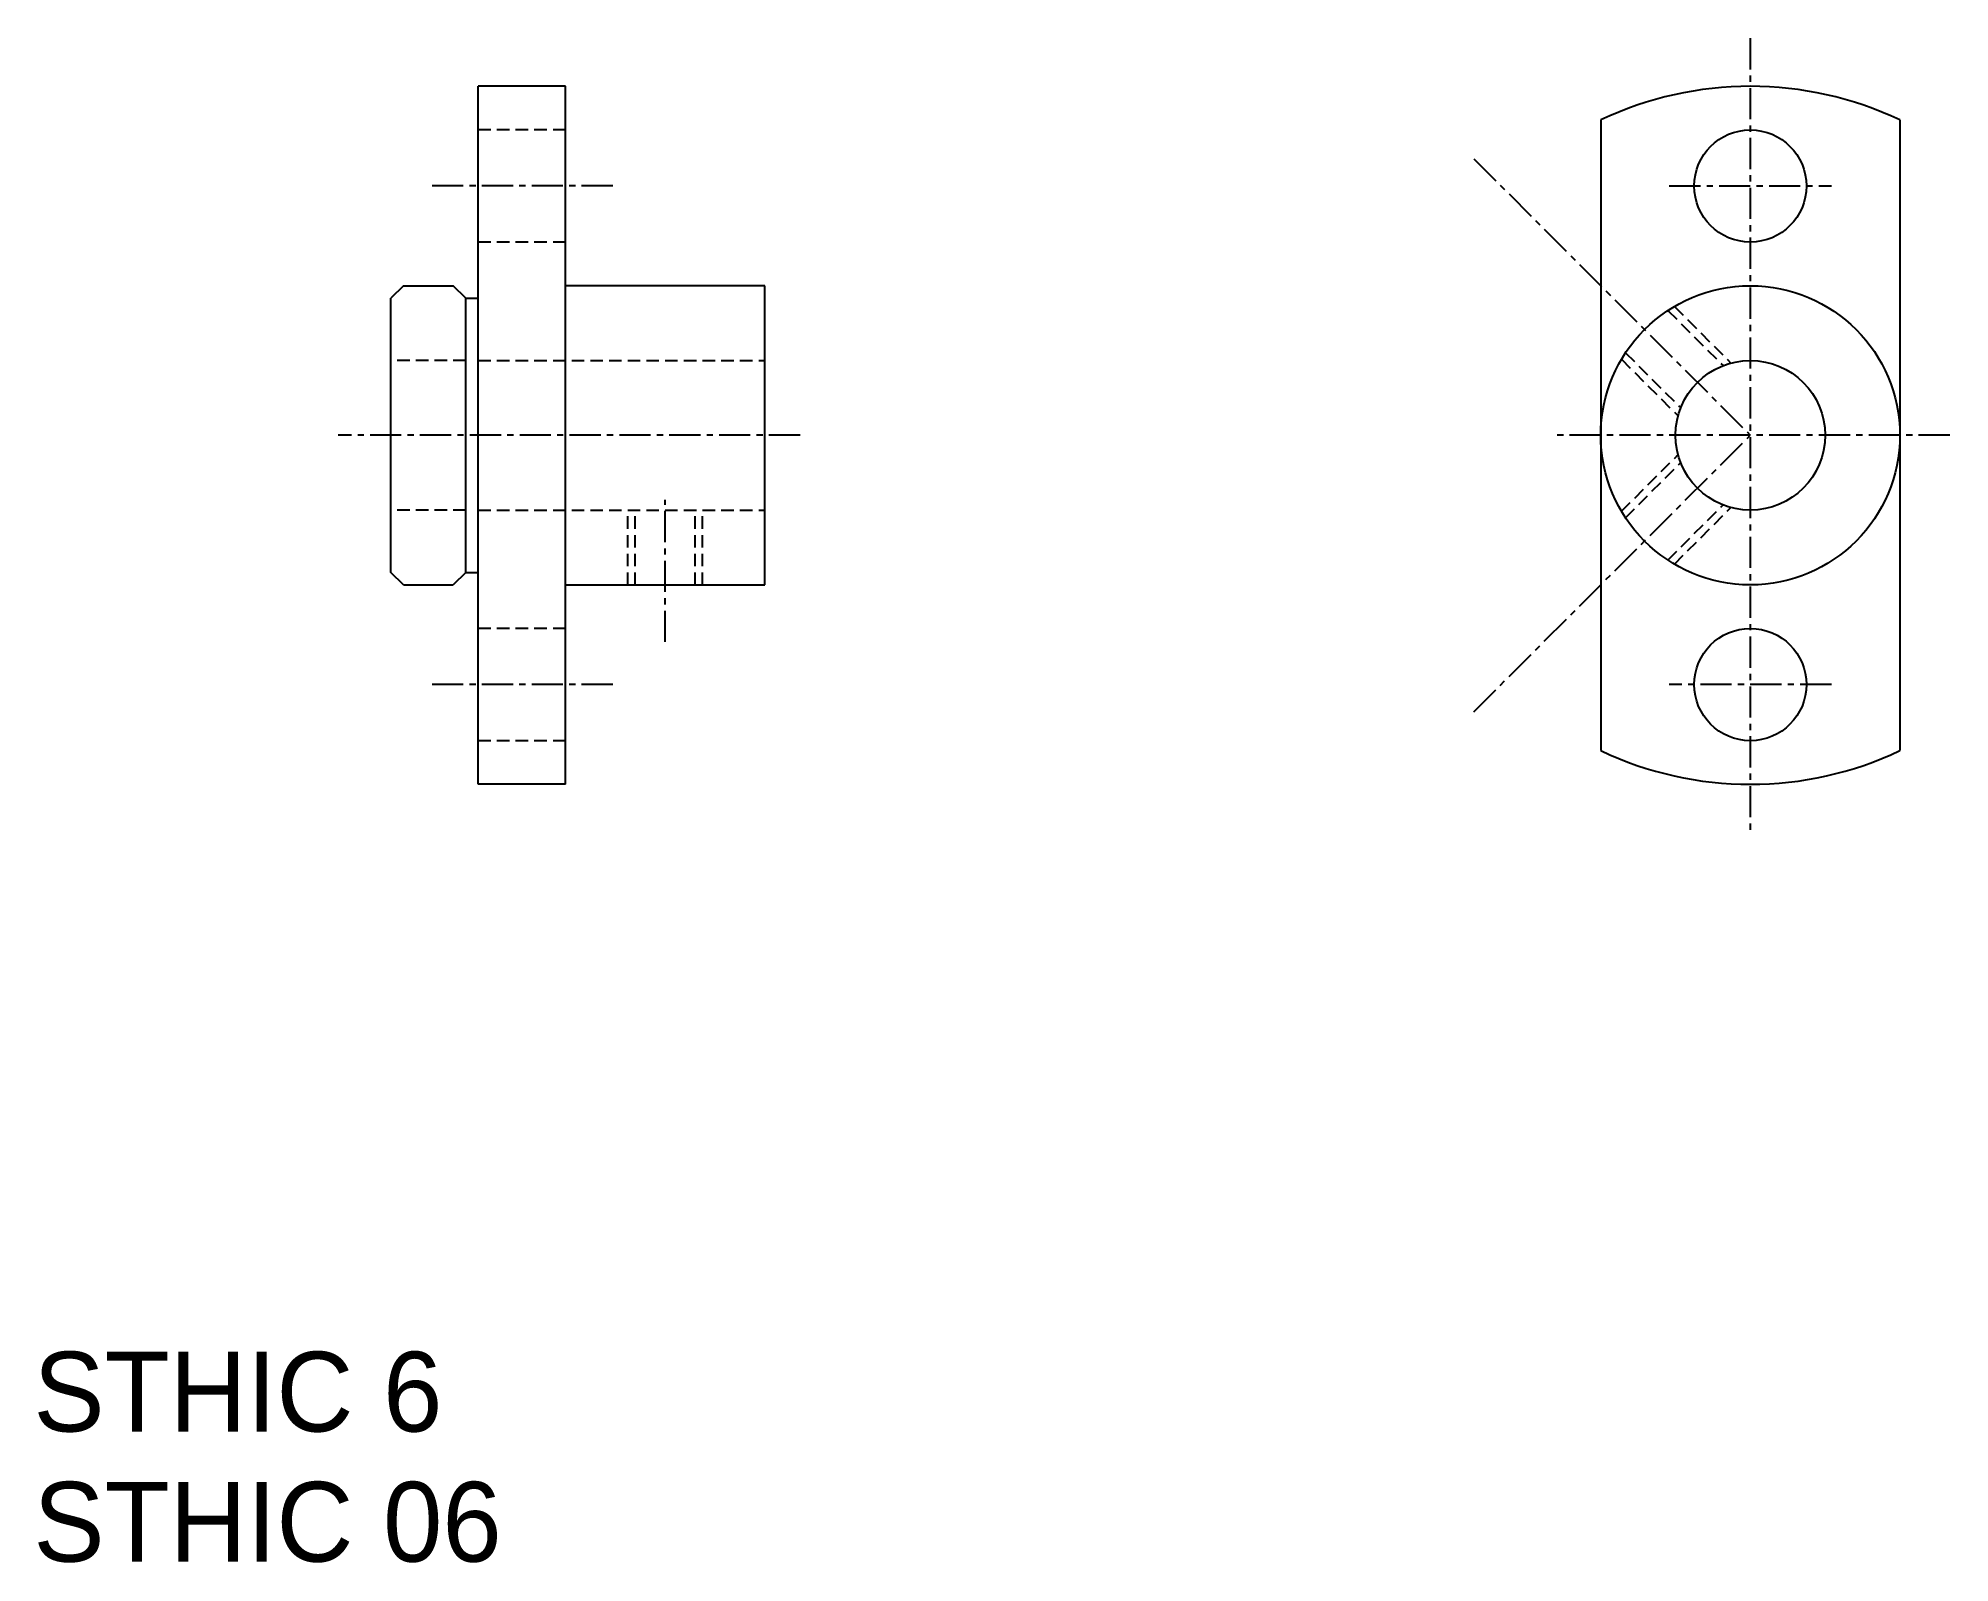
# Model space of a CAD drawing. Extents: x 591.1 to 667.8, y -322.7 to -261.5.
import ezdxf

# ---------------------------------------------------------------- set-up
doc = ezdxf.new("R2010")
doc.units = 0
doc.linetypes.add('CENTER', pattern=[2, 1.25, -0.25, 0.25, -0.25])
doc.linetypes.add('DASHED', pattern=[0.75, 0.5, -0.25])
doc.layers.get('0').update_dxf_attribs({"linetype": 'CONTINUOUS'})
doc.layers.add('CENTER', color=1, linetype='CENTER')

msp = doc.modelspace()

# ---------------------------------------------------------------- linework, layer by layer
at = {"color": 7, "linetype": 'CONTINUOUS'}
for p, q in [((608.752, -291.465), (608.752, -263.465)), ((612.252, -263.465), (608.752, -263.465)), ((612.252, -291.465), (612.252, -263.465)), ((653.781, -264.815), (653.781, -290.114)), ((665.781, -264.815), (665.781, -290.114)), ((605.752, -271.465), (605.252, -271.965)), ((605.252, -282.965), (605.252, -271.965)), ((605.752, -271.465), (607.752, -271.465)), ((608.252, -271.965), (607.752, -271.465)), ((608.252, -282.965), (608.252, -271.965)), ((608.252, -271.965), (608.752, -271.965)), ((620.252, -271.465), (612.252, -271.465)), ((620.252, -283.465), (620.252, -271.465)), ((605.752, -283.465), (605.252, -282.965)), ((605.752, -283.465), (607.752, -283.465)), ((608.252, -282.965), (607.752, -283.465)), ((608.252, -282.965), (608.752, -282.965)), ((612.252, -283.465), (620.252, -283.465)), ((612.252, -291.465), (608.752, -291.465))]:
    msp.add_line(p, q, dxfattribs=at)
at = {"color": 3, "linetype": 'DASHED'}
for p, q in [((612.252, -265.215), (608.752, -265.215)), ((612.252, -269.715), (608.752, -269.715)), ((656.473, -272.459), (658.686, -274.672)), ((656.734, -272.296), (659.005, -274.567)), ((608.252, -274.465), (605.252, -274.465)), ((608.752, -274.465), (620.252, -274.465)), ((654.613, -274.417), (656.884, -276.688)), ((654.776, -274.156), (656.989, -276.369)), ((654.613, -280.512), (656.884, -278.241)), ((654.776, -280.773), (656.989, -278.56)), ((608.252, -280.465), (605.252, -280.465)), ((608.752, -280.465), (620.252, -280.465)), ((614.752, -283.465), (614.752, -280.465)), ((615.052, -283.465), (615.052, -280.465)), ((617.452, -283.465), (617.452, -280.465)), ((617.752, -283.465), (617.752, -280.465)), ((656.473, -282.47), (658.686, -280.257)), ((656.734, -282.633), (659.005, -280.362)), ((612.252, -285.215), (608.752, -285.215)), ((612.252, -289.715), (608.752, -289.715))]:
    msp.add_line(p, q, dxfattribs=at)
at = {"color": 7, "linetype": 'CONTINUOUS'}
for centre, radius in [((659.781, -267.465), 2.25), ((659.781, -277.465), 6), ((659.781, -277.465), 3), ((659.781, -287.465), 2.25)]:
    msp.add_circle(centre, radius, dxfattribs=at)
for start, end in [(64.62307, 115.37693), (244.62307, 295.37693)]:
    msp.add_arc((659.781, -277.465), 14, start, end, dxfattribs=at)
at = {"layer": 'CENTER', "color": 1, "linetype": 'CENTER'}
for p, q in [((659.781, -261.537), (659.781, -293.392)), ((648.688, -266.371), (659.781, -277.465)), ((614.151, -267.465), (606.686, -267.465)), ((656.531, -267.465), (663.031, -267.465)), ((621.666, -277.465), (603.13, -277.465)), ((648.688, -288.558), (659.781, -277.465)), ((667.781, -277.465), (651.781, -277.465)), ((616.252, -285.75), (616.252, -280.051)), ((614.151, -287.465), (606.686, -287.465)), ((663.031, -287.465), (656.531, -287.465))]:
    msp.add_line(p, q, dxfattribs=at)

# ---------------------------------------------------------------- texts
at = {"color": 7, "linetype": 'CONTINUOUS'}
for s, p in [('STHIC 6', (590.908, -317.427)), ('STHIC 06', (590.908, -322.647))]:
    msp.add_text(s, height=3.2, dxfattribs=at).set_placement(p)

doc.saveas('drawing.dxf')
